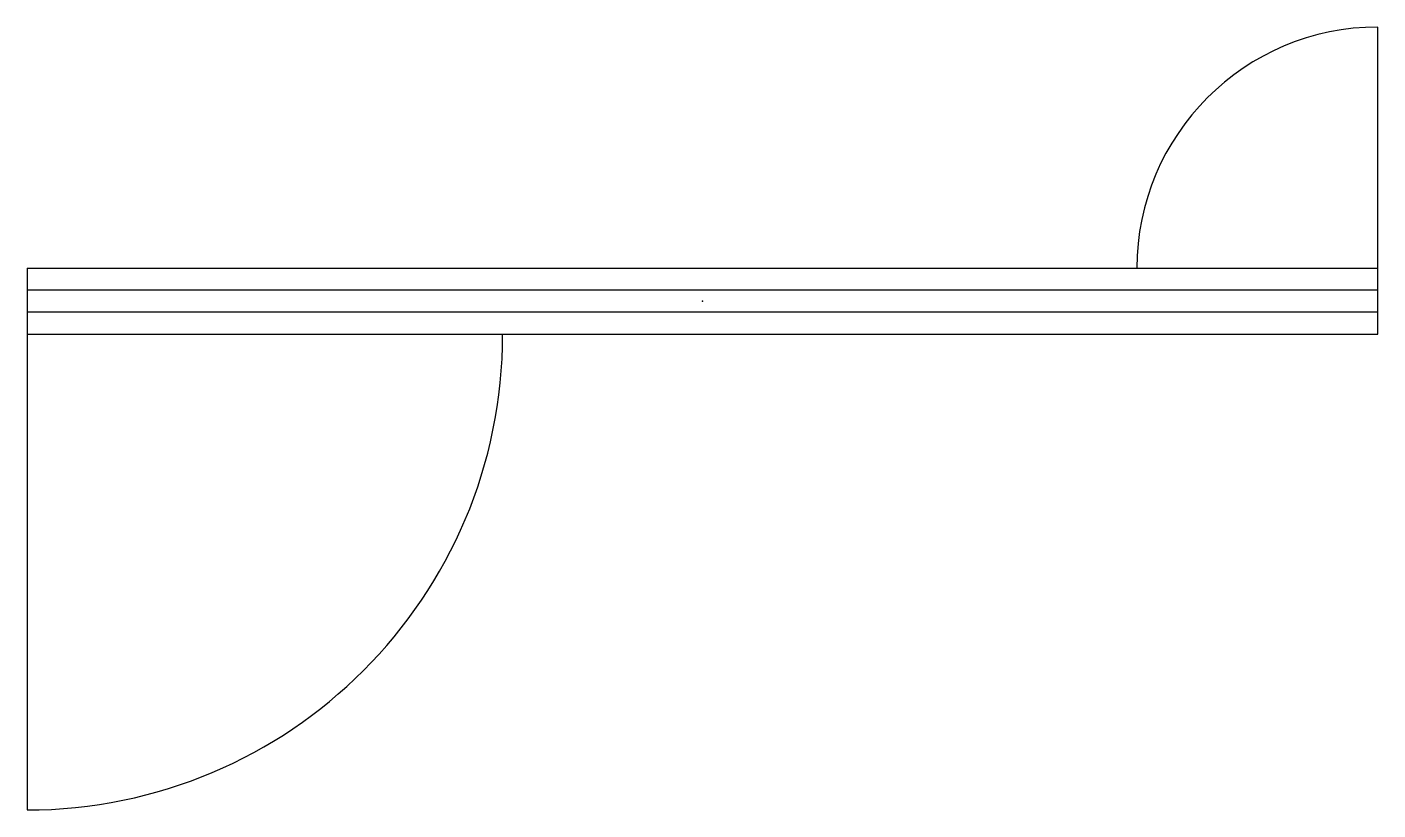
# Model space of a CAD drawing. Header units: millimetres. Extents: x -1023 to 1022, y -770 to 415.
import ezdxf

# ---------------------------------------------------------------- set-up
doc = ezdxf.new("R2010")
doc.units = ezdxf.units.MM
doc.layers.add('@F15_Gridline_Glass', color=134, linetype='Continuous')

msp = doc.modelspace()

# ---------------------------------------------------------------- linework, layer by layer
at = {"ltscale": 10}
msp.add_point((0, 0), dxfattribs=at)
at = {"layer": '@F15_Gridline_Glass'}
for p, q in [((-1022.5, 50), (-1022.5, -50)), ((-1022.5, 50), (1022.5, 50)), ((1022.5, -50), (1022.5, 50)), ((1022.5, 16.7), (-1022.5, 16.7)), ((1022.5, -16.7), (-1022.5, -16.7)), ((-1022.5, -50), (1022.5, -50))]:
    msp.add_line(p, q, dxfattribs=at)
for points in [[(1022.5, 50), (1022.5, 415)], [(-1022.5, -50), (-1022.5, -770)]]:
    msp.add_lwpolyline(points, dxfattribs=at)
for centre, radius, start, end in [((1022.5, 50), 365, 90, 180), ((-1022.5, -50), 720, 270, 0)]:
    msp.add_arc(centre, radius, start, end, dxfattribs=at)

doc.saveas('drawing.dxf')
